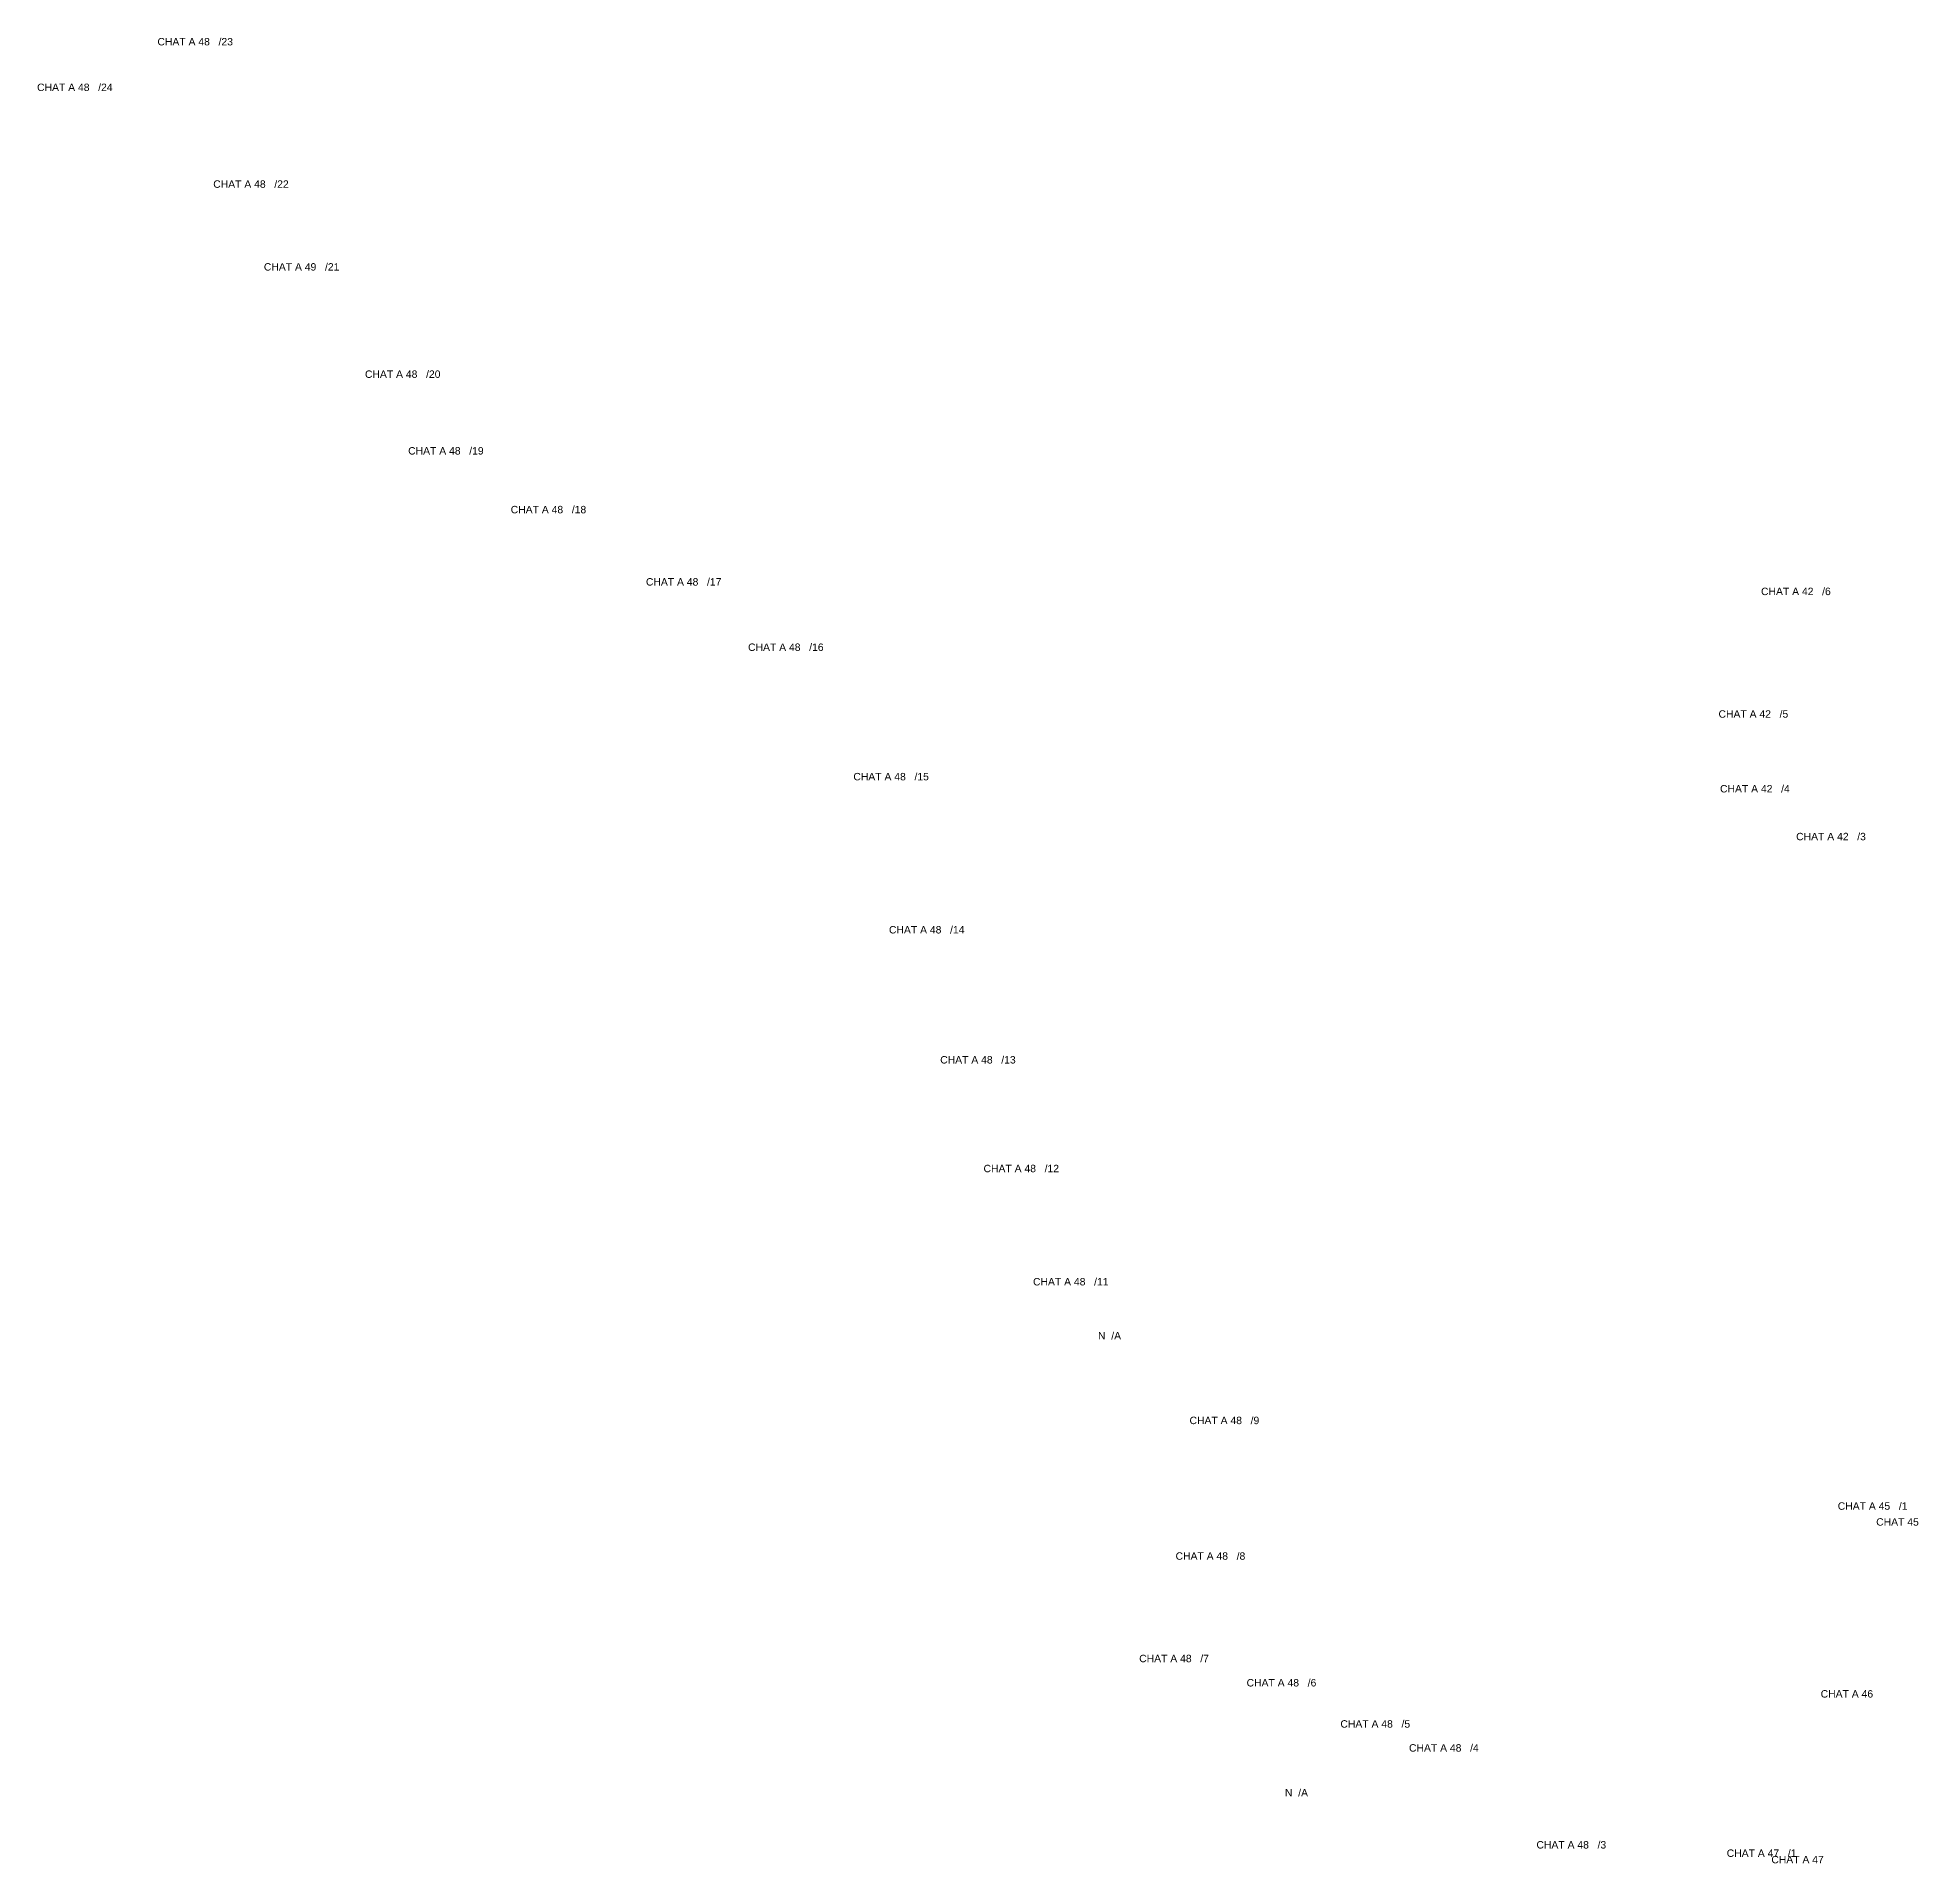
# Model space of a CAD drawing. Header units: inches. Extents: x -2907330 to 774627, y -12404360 to 10502691.
# Drawn here: x -2907330 to -2906823, y -12402588 to -12402096 of the extents above; entities that cross this region are included whole.
import ezdxf

# ---------------------------------------------------------------- set-up
doc = ezdxf.new("R2010")
doc.units = ezdxf.units.IN
doc.header["$MEASUREMENT"] = 0
doc.layers.add('LIGHTNING ARRESTOR', color=2, linetype='Continuous', lineweight=0)
doc.styles.add('style1', font='arial.ttf', dxfattribs={"height": 2})

msp = doc.modelspace()

# ---------------------------------------------------------------- texts
at = {"layer": 'LIGHTNING ARRESTOR', "style": 'style1'}
for s, p in [('CHAT A 48   /23', (-2907297.43, -12402098.5)), ('CHAT A 48   /24', (-2907329.85, -12402110.79)), ('CHAT A 48   /22', (-2907282.4, -12402136.86)), ('CHAT A 49   /21', (-2907268.76, -12402159.17)), ('CHAT A 48   /20', (-2907241.53, -12402188.07)), ('CHAT A 48   /19', (-2907229.9, -12402208.73)), ('CHAT A 48   /18', (-2907202.27, -12402224.56)), ('CHAT A 48   /17', (-2907165.85, -12402244.03)), ('CHAT A 42   /6', (-2906865.48, -12402246.6)), ('CHAT A 48   /16', (-2907138.33, -12402261.64)), ('CHAT A 42   /5', (-2906876.93, -12402279.63)), ('CHAT A 48   /15', (-2907109.97, -12402296.51)), ('CHAT A 42   /4', (-2906876.52, -12402299.77)), ('CHAT A 42   /3', (-2906856.02, -12402312.65)), ('CHAT A 48   /14', (-2907100.38, -12402337.76)), ('CHAT A 48   /13', (-2907086.58, -12402372.8)), ('CHAT A 48   /12', (-2907074.91, -12402402.09)), ('CHAT A 48   /11', (-2907061.58, -12402432.59)), ('N  /A', (-2907044.07, -12402447.14)), ('CHAT A 48   /9', (-2907019.42, -12402469.96)), ('CHAT A 45   /1', (-2906844.81, -12402493.03)), ('CHAT 45', (-2906834.46, -12402497.31)), ('CHAT A 48   /8', (-2907023.18, -12402506.5)), ('CHAT A 48   /7', (-2907032.98, -12402534.1)), ('CHAT A 48   /6', (-2907004.05, -12402540.64)), ('CHAT A 46', (-2906849.41, -12402543.63)), ('CHAT A 48   /5', (-2906978.78, -12402551.73)), ('CHAT A 48   /4', (-2906960.3, -12402558.19)), ('N  /A', (-2906993.72, -12402570.26)), ('CHAT A 48   /3', (-2906925.97, -12402584.3)), ('CHAT A 47   /1', (-2906874.72, -12402586.55)), ('CHAT A 47', (-2906862.7, -12402588.28))]:
    msp.add_text(s, height=2, dxfattribs=at).set_placement(p)

doc.saveas('drawing.dxf')
